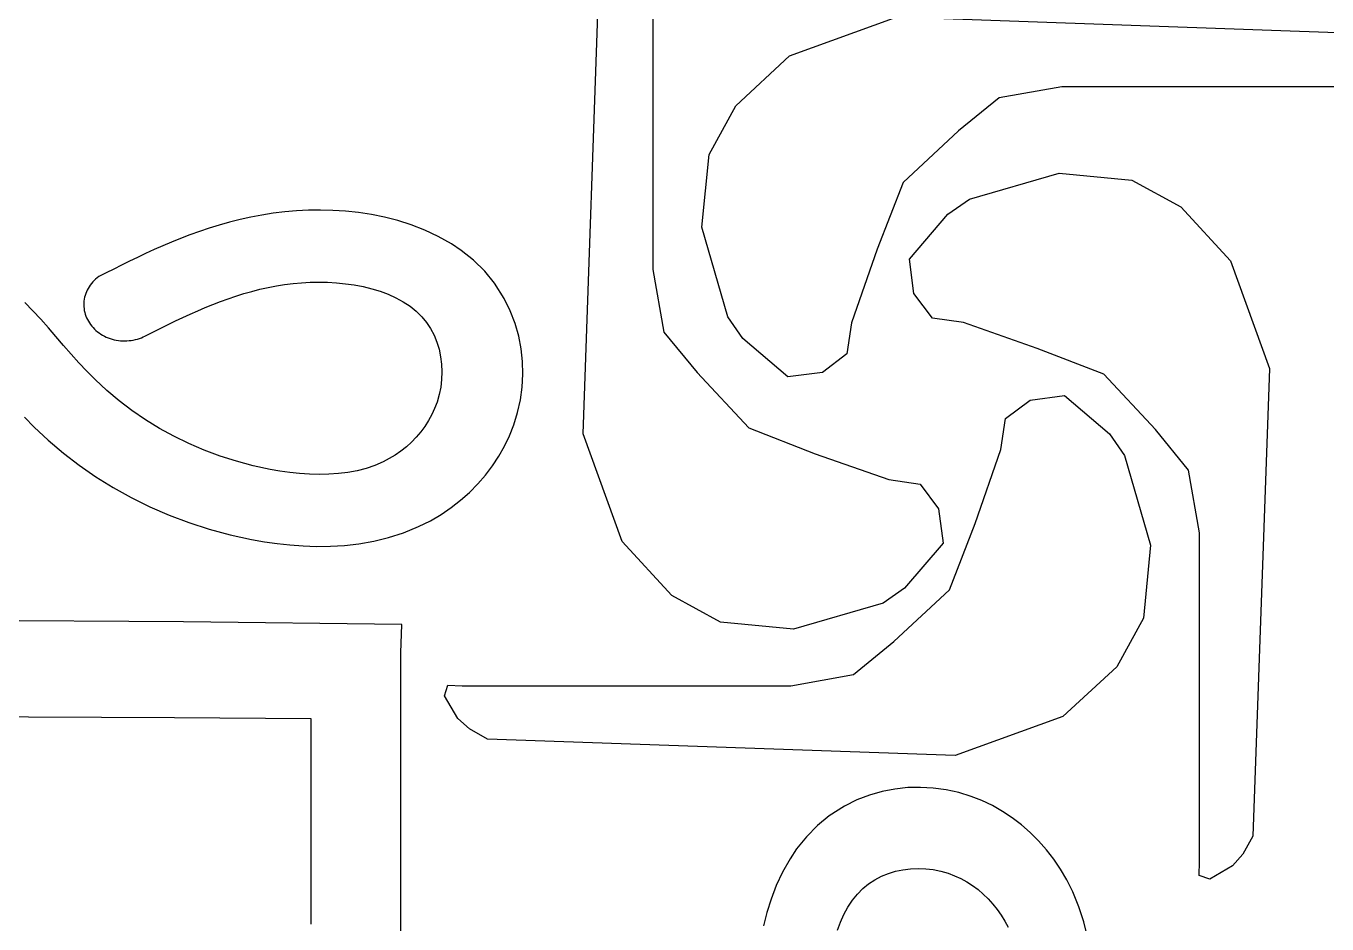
# Model space of a CAD drawing. Extents: x -2.65 to 2.61, y -1.31 to 1.34.
# Drawn here: x -1.774 to -1.019, y -0.305 to 0.216 of the extents above; entities that cross this region are included whole.
import ezdxf

# ---------------------------------------------------------------- set-up
doc = ezdxf.new("R2010")
doc.units = 0
doc.layers.add('2', color=7, linetype='CONTINUOUS')

msp = doc.modelspace()

# ---------------------------------------------------------------- linework, layer by layer
at = {"layer": '2', "color": 7, "linetype": 'CONTINUOUS', "flags": 128}
for points in [[(-1.410164, 0.265631), (-1.410164, 0.074927), (-1.403736, 0.038501), (-1.384451, 0.014931), (-1.354453, -0.017211), (-1.315883, -0.03221), (-1.273029, -0.047209), (-1.254989, -0.049808), (-1.244266, -0.064105), (-1.241585, -0.084061), (-1.263924, -0.110272), (-1.276434, -0.118909), (-1.328557, -0.1341), (-1.370849, -0.12993), (-1.399145, -0.114442), (-1.428037, -0.083168), (-1.450673, -0.020619), (-1.441142, 0.251016), (-1.435185, 0.261441), (-1.429228, 0.268292), (-1.416123, 0.276036), (-1.409868, 0.273951), (-1.410164, 0.265631)], [(-0.981971, 0.180986), (-1.172675, 0.180986), (-1.209101, 0.174558), (-1.232671, 0.155273), (-1.264812, 0.125275), (-1.279812, 0.086706), (-1.294811, 0.043851), (-1.29741, 0.025811), (-1.311707, 0.015088), (-1.331663, 0.012408), (-1.357874, 0.034746), (-1.366511, 0.047256), (-1.381702, 0.09938), (-1.377532, 0.141671), (-1.362044, 0.169967), (-1.330769, 0.198859), (-1.268221, 0.221495), (-0.996586, 0.211964), (-0.986161, 0.206007), (-0.97931, 0.20005), (-0.971566, 0.186945), (-0.973651, 0.18069), (-0.981971, 0.180986)], [(-1.092622, -0.268878), (-1.092622, -0.078175), (-1.09905, -0.041748), (-1.118334, -0.018178), (-1.148333, 0.013963), (-1.186902, 0.028962), (-1.229757, 0.043962), (-1.247797, 0.046561), (-1.258519, 0.060858), (-1.2612, 0.080814), (-1.238861, 0.107025), (-1.226352, 0.115662), (-1.174228, 0.130853), (-1.131936, 0.126683), (-1.103641, 0.111194), (-1.074749, 0.07992), (-1.052112, 0.017372), (-1.061643, -0.254264), (-1.0676, -0.264688), (-1.073557, -0.271539), (-1.086663, -0.279283), (-1.092918, -0.277198), (-1.092622, -0.268878)], [(-1.520814, -0.166896), (-1.330111, -0.166896), (-1.293684, -0.160468), (-1.270114, -0.141183), (-1.237973, -0.111185), (-1.222974, -0.072616), (-1.207975, -0.029761), (-1.205375, -0.011721), (-1.191078, -0.000998), (-1.171122, 0.001682), (-1.144912, -0.020656), (-1.136274, -0.033166), (-1.121084, -0.08529), (-1.125254, -0.127582), (-1.140742, -0.155877), (-1.172016, -0.184769), (-1.234564, -0.207406), (-1.5062, -0.197874), (-1.516625, -0.191917), (-1.523475, -0.18596), (-1.531219, -0.172855), (-1.529134, -0.1666), (-1.520814, -0.166896)]]:
    msp.add_lwpolyline(points, close=True, dxfattribs=at).dxf.unprotected_set("ltscale", 0)
for points in [[(-1.775024, -0.010959), (-1.769385, -0.016682), (-1.761252, -0.024288), (-1.752435, -0.031769), (-1.743192, -0.038858), (-1.733536, -0.045537), (-1.723482, -0.051788), (-1.713043, -0.057591), (-1.702234, -0.062926), (-1.691072, -0.067775), (-1.679574, -0.072115), (-1.667757, -0.075928), (-1.655641, -0.079192), (-1.643247, -0.081887), (-1.635623, -0.083239), (-1.628368, -0.084287), (-1.620915, -0.085115), (-1.613267, -0.085684), (-1.605424, -0.085953), (-1.597392, -0.085872), (-1.589175, -0.085387), (-1.580786, -0.084434), (-1.572249, -0.082943), (-1.563603, -0.080841), (-1.554909, -0.078051), (-1.546256, -0.074504), (-1.539337, -0.071046), (-1.533162, -0.06741), (-1.52732, -0.06344), (-1.521816, -0.059158), (-1.516653, -0.054582), (-1.511837, -0.049728), (-1.507376, -0.044608), (-1.50328, -0.039233), (-1.49956, -0.033612), (-1.496234, -0.027755), (-1.49332, -0.02167), (-1.490841, -0.015369), (-1.488654, -0.008236), (-1.487032, -0.000858), (-1.486024, 0.006548), (-1.485617, 0.013969), (-1.485809, 0.021393), (-1.48661, 0.02881), (-1.48804, 0.036208), (-1.490132, 0.043569), (-1.492932, 0.050871), (-1.496496, 0.058077), (-1.502072, 0.066938), (-1.507654, 0.073777), (-1.514235, 0.080257), (-1.521369, 0.085954), (-1.527141, 0.08974), (-1.534817, 0.09409), (-1.542597, 0.097731), (-1.550406, 0.100742), (-1.558193, 0.103199), (-1.565922, 0.105166), (-1.573572, 0.106701), (-1.581127, 0.107848), (-1.588573, 0.108647), (-1.5959, 0.109128), (-1.603056, 0.109314), (-1.610103, 0.109228), (-1.617043, 0.108884), (-1.623865, 0.108298), (-1.63056, 0.107486), (-1.637121, 0.106465), (-1.643542, 0.105254), (-1.64982, 0.103869), (-1.655954, 0.102328), (-1.661944, 0.100647), (-1.667789, 0.098842), (-1.673493, 0.09693), (-1.679014, 0.094942), (-1.684395, 0.092878), (-1.689645, 0.090753), (-1.69477, 0.088577), (-1.699775, 0.086363), (-1.704666, 0.084123), (-1.709448, 0.081868), (-1.714128, 0.079607), (-1.71871, 0.077352), (-1.723198, 0.07511), (-1.727599, 0.072892), (-1.731916, 0.070707), (-1.731916, 0.070707), (-1.732855, 0.069986), (-1.73375, 0.069223), (-1.734598, 0.06842), (-1.735398, 0.067578), (-1.736148, 0.0667), (-1.736845, 0.065788), (-1.737487, 0.064846), (-1.738072, 0.063874), (-1.7386, 0.062877), (-1.739068, 0.061857), (-1.739475, 0.060816), (-1.739821, 0.059758), (-1.740104, 0.058685), (-1.740323, 0.0576), (-1.740478, 0.056507), (-1.740568, 0.055408), (-1.740594, 0.054306), (-1.740554, 0.053205), (-1.74045, 0.052107), (-1.740281, 0.051015), (-1.740048, 0.049933), (-1.739752, 0.048863), (-1.739393, 0.047808), (-1.738973, 0.046772), (-1.738491, 0.045756), (-1.737951, 0.044764), (-1.737353, 0.043799), (-1.736699, 0.042862), (-1.735991, 0.041958), (-1.735231, 0.041087), (-1.73442, 0.040253), (-1.733561, 0.039458), (-1.732657, 0.038704), (-1.731709, 0.037994), (-1.730721, 0.037328), (-1.729695, 0.036709), (-1.728634, 0.036138), (-1.727541, 0.035618), (-1.726419, 0.035149), (-1.72527, 0.034733), (-1.724099, 0.034371), (-1.722908, 0.034064), (-1.7217, 0.033813), (-1.72048, 0.033618), (-1.719249, 0.03348), (-1.718012, 0.0334), (-1.716772, 0.033378), (-1.715533, 0.033413), (-1.714297, 0.033505), (-1.713068, 0.033655), (-1.71185, 0.033862), (-1.710646, 0.034125), (-1.709459, 0.034444), (-1.708292, 0.034818), (-1.707149, 0.035245), (-1.706033, 0.035725), (-1.705211, 0.036121), (-1.704387, 0.036538), (-1.700147, 0.038675), (-1.695899, 0.040797), (-1.691641, 0.042895), (-1.687368, 0.044961), (-1.683078, 0.046987), (-1.678767, 0.048965), (-1.674431, 0.050888), (-1.670068, 0.052747), (-1.665672, 0.054534), (-1.661241, 0.056242), (-1.656772, 0.057863), (-1.65222, 0.059401), (-1.647624, 0.060833), (-1.642983, 0.062151), (-1.638296, 0.063345), (-1.633563, 0.064408), (-1.628782, 0.06533), (-1.623953, 0.066103), (-1.619074, 0.066718), (-1.614146, 0.067166), (-1.609166, 0.067439), (-1.604134, 0.067528), (-1.599049, 0.067425), (-1.593871, 0.067116), (-1.588678, 0.066593), (-1.583506, 0.065846), (-1.578394, 0.064865), (-1.57338, 0.06364), (-1.568504, 0.062162), (-1.563802, 0.060421), (-1.559314, 0.058407), (-1.555077, 0.056111), (-1.551131, 0.053523), (-1.547512, 0.050633), (-1.544261, 0.047431), (-1.541532, 0.044088), (-1.53917, 0.040488), (-1.537173, 0.036664), (-1.535541, 0.032651), (-1.534272, 0.028485), (-1.533365, 0.024198), (-1.532818, 0.019825), (-1.532632, 0.015402), (-1.532803, 0.010962), (-1.533332, 0.006539), (-1.534216, 0.002168), (-1.535456, -0.002117), (-1.53685, -0.005823), (-1.538509, -0.009421), (-1.540421, -0.012901), (-1.542571, -0.016249), (-1.544946, -0.019455), (-1.547534, -0.022506), (-1.55032, -0.02539), (-1.553291, -0.028095), (-1.556434, -0.030609), (-1.559736, -0.032921), (-1.563184, -0.035018), (-1.566763, -0.036888), (-1.571637, -0.038985), (-1.576692, -0.040694), (-1.581907, -0.042037), (-1.587259, -0.043034), (-1.592725, -0.043709), (-1.598284, -0.044083), (-1.603912, -0.044177), (-1.609587, -0.044015), (-1.615287, -0.043618), (-1.62099, -0.043007), (-1.626673, -0.042205), (-1.632313, -0.041234), (-1.642235, -0.039127), (-1.651938, -0.036565), (-1.661408, -0.03356), (-1.670633, -0.030129), (-1.679599, -0.026286), (-1.688295, -0.022045), (-1.696706, -0.017422), (-1.704821, -0.01243), (-1.712627, -0.007086), (-1.720111, -0.001402), (-1.72726, 0.004605), (-1.734062, 0.010922), (-1.738824, 0.015733), (-1.743433, 0.020667), (-1.747928, 0.02569), (-1.752349, 0.030767), (-1.756736, 0.035864), (-1.761128, 0.040945), (-1.765566, 0.045976), (-1.770089, 0.050922), (-1.774737, 0.055748)], [(-1.556459, -0.320105), (-1.55645, -0.304435), (-1.556443, -0.288766), (-1.556438, -0.273096), (-1.556436, -0.257426), (-1.556435, -0.241755), (-1.556435, -0.226085), (-1.556437, -0.210415), (-1.55644, -0.194744), (-1.556444, -0.179074), (-1.556449, -0.163404), (-1.556454, -0.147733), (-1.55595, -0.131268), (-1.682769, -0.129751), (-1.810086, -0.129058)], [(-1.815206, -0.184695), (-1.687911, -0.185387), (-1.608781, -0.185836), (-1.608778, -0.195705), (-1.608775, -0.211371), (-1.608773, -0.227037), (-1.608773, -0.242702), (-1.608773, -0.258365), (-1.608776, -0.274028), (-1.608781, -0.28969), (-1.608788, -0.305351)], [(-1.157802, -0.312664), (-1.159905, -0.304005), (-1.162695, -0.295298), (-1.166241, -0.286632), (-1.169699, -0.279702), (-1.173336, -0.273518), (-1.177306, -0.267667), (-1.181588, -0.262154), (-1.186163, -0.256984), (-1.191017, -0.252161), (-1.196137, -0.247693), (-1.201512, -0.24359), (-1.207133, -0.239865), (-1.212991, -0.236534), (-1.219075, -0.233616), (-1.225376, -0.231132), (-1.23251, -0.228943), (-1.239888, -0.227318), (-1.247294, -0.226308), (-1.254714, -0.225901), (-1.262139, -0.226094), (-1.269556, -0.226895), (-1.276954, -0.228328), (-1.284315, -0.230423), (-1.291617, -0.233227), (-1.298823, -0.236797), (-1.307683, -0.24238), (-1.314522, -0.247971), (-1.321003, -0.254563), (-1.3267, -0.261707), (-1.330486, -0.267488), (-1.334835, -0.275175), (-1.338477, -0.282967), (-1.341488, -0.290788), (-1.343944, -0.298586), (-1.345912, -0.306328)], [(-1.302908, -0.308913), (-1.301167, -0.304204), (-1.299153, -0.299709), (-1.296857, -0.295466), (-1.294269, -0.291514), (-1.291379, -0.28789), (-1.288177, -0.284633), (-1.284834, -0.2819), (-1.281233, -0.279535), (-1.277409, -0.277535), (-1.273397, -0.275901), (-1.26923, -0.27463), (-1.264944, -0.273721), (-1.260571, -0.273174), (-1.256148, -0.272987), (-1.251707, -0.273158), (-1.247284, -0.273688), (-1.242913, -0.274574), (-1.238629, -0.275815), (-1.234923, -0.277211), (-1.231325, -0.278873), (-1.227845, -0.280788), (-1.224497, -0.282941), (-1.221291, -0.28532), (-1.21824, -0.287911), (-1.215356, -0.290701), (-1.212651, -0.293677), (-1.210137, -0.296825), (-1.207825, -0.300132), (-1.205728, -0.303585), (-1.203858, -0.30717)]]:
    msp.add_lwpolyline(points, dxfattribs=at).dxf.unprotected_set("ltscale", 0)

doc.saveas('drawing.dxf')
